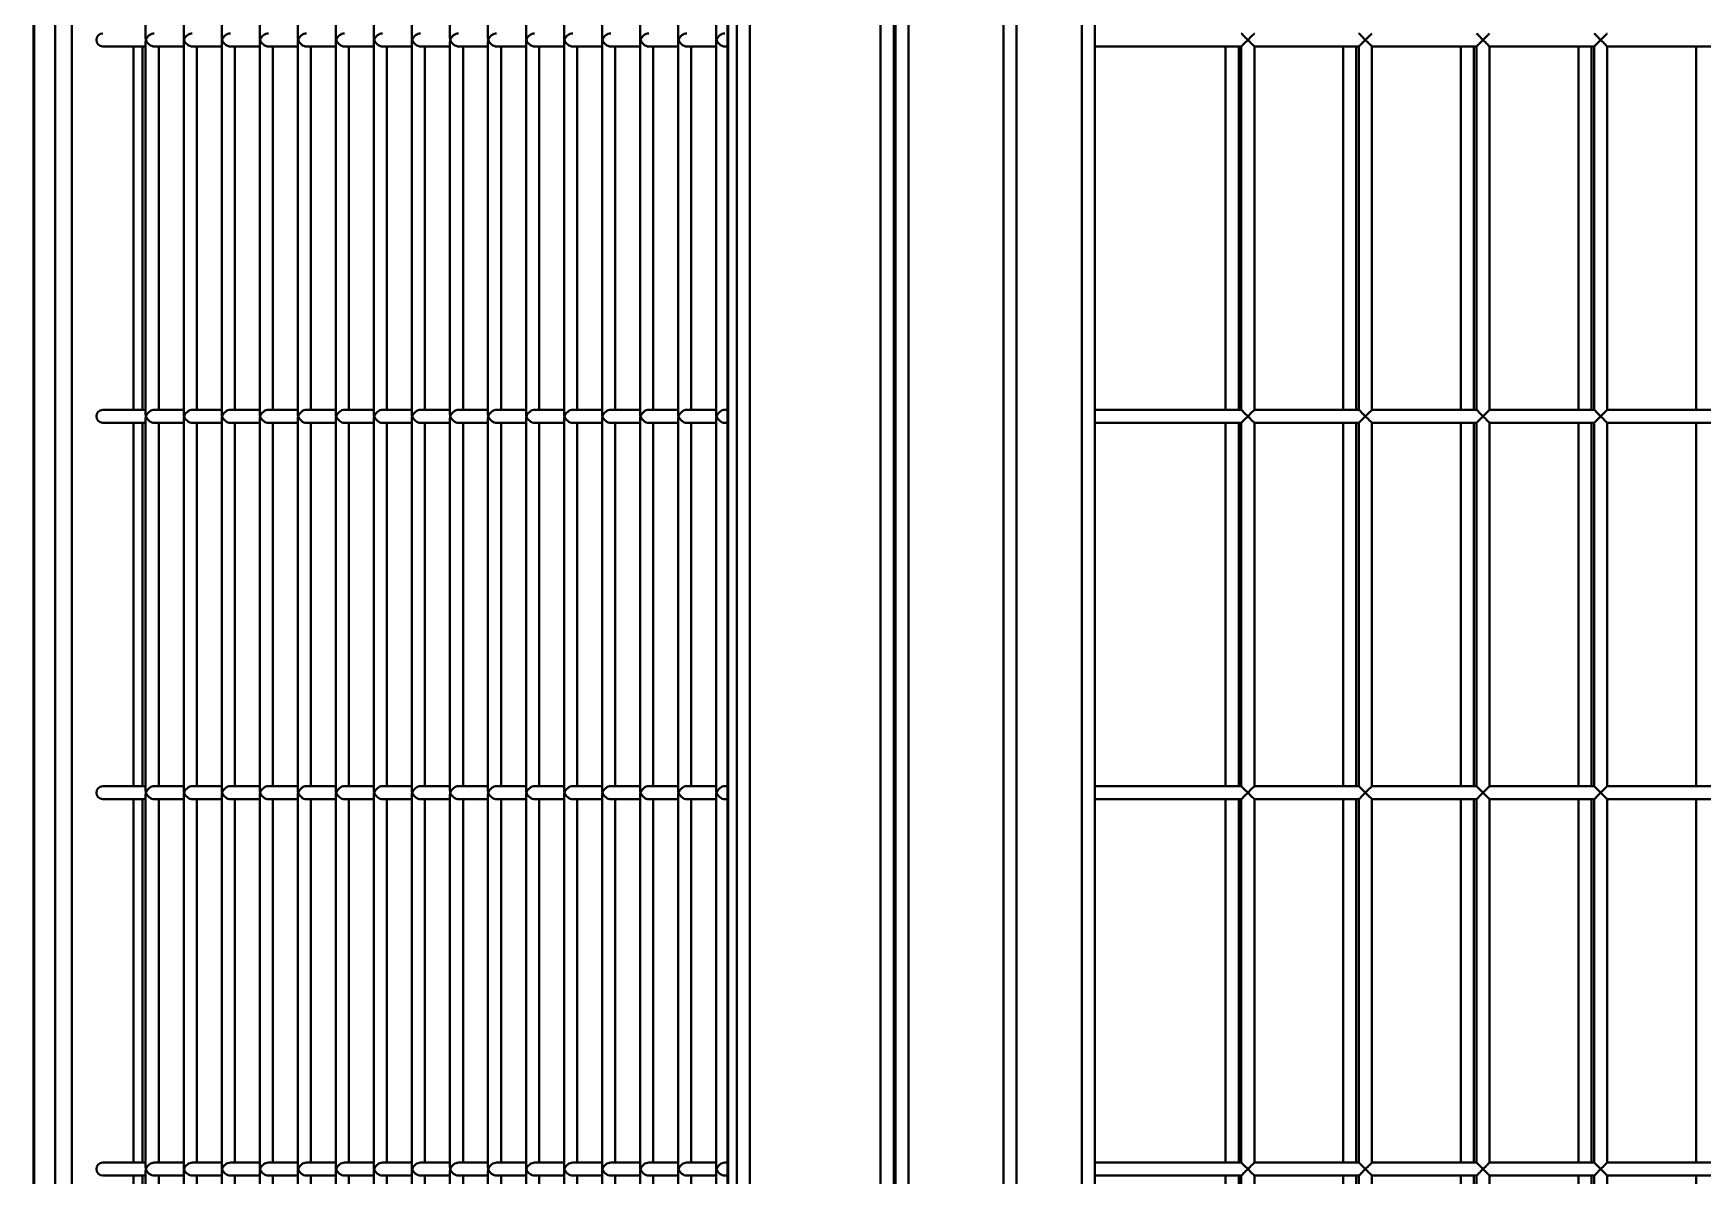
# Model space of a CAD drawing. Header units: millimetres. Extents: x 0 to 420, y 0 to 297.
# Drawn here: x 210.84 to 223.61, y 238.78 to 247.52 of the extents above; entities that cross this region are included whole.
import ezdxf

# ---------------------------------------------------------------- set-up
doc = ezdxf.new("R2010")
doc.units = ezdxf.units.MM

msp = doc.modelspace()

# ---------------------------------------------------------------- linework, layer by layer
at = {"color": 7, "linetype": 'Continuous', "lineweight": 40}
for p, q in [((216.2225, 215.8453), (216.2225, 255.8453)), ((216.3225, 255.8453), (216.3225, 215.8453)), ((217.3225, 215.8453), (217.3225, 255.8453)), ((217.4225, 255.8453), (217.4225, 215.8453)), ((218.2625, 217.8453), (218.2625, 253.8453)), ((210.8392, 253.7777), (210.8392, 217.913)), ((210.8446, 253.7453), (210.8446, 217.9453)), ((218.3625, 253.7453), (218.3625, 217.9453)), ((211.0063, 218.4453), (211.0063, 253.2453)), ((216.1496, 253.213), (216.1496, 218.4777)), ((216.1549, 253.2453), (216.1549, 218.4453)), ((218.8625, 218.4453), (218.8625, 253.2453)), ((211.1332, 253.1453), (211.1332, 218.5453)), ((218.9625, 253.1453), (218.9625, 218.5453)), ((211.6982, 250.3292), (211.6982, 247.4815)), ((211.9893, 250.3292), (211.9893, 247.4815)), ((212.2803, 250.3292), (212.2803, 247.4815)), ((212.5714, 250.3292), (212.5714, 247.4815)), ((212.8625, 250.3292), (212.8625, 247.4815)), ((213.1535, 250.3292), (213.1535, 247.4815)), ((213.4446, 250.3292), (213.4446, 247.4815)), ((213.7357, 250.3292), (213.7357, 247.4815)), ((214.0267, 250.3292), (214.0267, 247.4815)), ((214.3178, 250.3292), (214.3178, 247.4815)), ((214.6089, 250.3292), (214.6089, 247.4815)), ((214.8999, 250.3292), (214.8999, 247.4815)), ((215.191, 250.3292), (215.191, 247.4815)), ((215.4821, 250.3292), (215.4821, 247.4815)), ((215.7731, 250.3292), (215.7731, 247.4815)), ((216.0642, 250.3292), (216.0642, 247.4815)), ((217.5354, 250.2453), (217.5354, 220.8453)), ((211.6982, 247.4492), (211.6982, 244.6015)), ((211.9893, 247.4492), (211.9893, 244.6015)), ((212.2803, 247.4492), (212.2803, 244.6015)), ((212.5714, 247.4492), (212.5714, 244.6015)), ((212.8625, 247.4492), (212.8625, 244.6015)), ((213.1535, 247.4492), (213.1535, 244.6015)), ((213.4446, 247.4492), (213.4446, 244.6015)), ((213.7357, 247.4492), (213.7357, 244.6015)), ((214.0267, 247.4492), (214.0267, 244.6015)), ((214.3178, 247.4492), (214.3178, 244.6015)), ((214.6089, 247.4492), (214.6089, 244.6015)), ((214.8999, 247.4492), (214.8999, 244.6015)), ((215.191, 247.4492), (215.191, 244.6015)), ((215.4821, 247.4492), (215.4821, 244.6015)), ((215.7731, 247.4492), (215.7731, 244.6015)), ((216.0642, 247.4492), (216.0642, 244.6015)), ((211.3698, 247.4153), (211.6982, 247.4153)), ((211.674, 244.6353), (211.674, 247.4153)), ((211.7644, 247.4153), (211.9893, 247.4153)), ((211.7982, 244.6353), (211.7982, 247.4153)), ((212.0554, 247.4153), (212.2803, 247.4153)), ((212.0893, 244.6353), (212.0893, 247.4153)), ((212.3465, 247.4153), (212.5714, 247.4153)), ((212.3803, 244.6353), (212.3803, 247.4153)), ((212.6376, 247.4153), (212.8625, 247.4153)), ((212.6714, 244.6353), (212.6714, 247.4153)), ((212.9286, 247.4153), (213.1535, 247.4153)), ((212.9625, 244.6353), (212.9625, 247.4153)), ((213.2197, 247.4153), (213.4446, 247.4153)), ((213.2535, 244.6353), (213.2535, 247.4153)), ((213.5108, 247.4153), (213.7357, 247.4153)), ((213.5446, 244.6353), (213.5446, 247.4153)), ((213.8018, 247.4153), (214.0267, 247.4153)), ((213.8357, 244.6353), (213.8357, 247.4153)), ((214.0929, 247.4153), (214.3178, 247.4153)), ((214.1267, 244.6353), (214.1267, 247.4153)), ((214.384, 247.4153), (214.6089, 247.4153)), ((214.4178, 244.6353), (214.4178, 247.4153)), ((214.675, 247.4153), (214.8999, 247.4153)), ((214.7089, 244.6353), (214.7089, 247.4153)), ((214.9661, 247.4153), (215.191, 247.4153)), ((214.9999, 244.6353), (214.9999, 247.4153)), ((215.2572, 247.4153), (215.4821, 247.4153)), ((215.291, 244.6353), (215.291, 247.4153)), ((215.5482, 247.4153), (215.7731, 247.4153)), ((215.5821, 244.6353), (215.5821, 247.4153)), ((215.8393, 247.4153), (216.0642, 247.4153)), ((215.8731, 244.6353), (215.8731, 247.4153)), ((216.1304, 247.4153), (216.1496, 247.4153)), ((218.9625, 247.4153), (220.0825, 247.4153)), ((219.9625, 247.4153), (219.9625, 244.6353)), ((220.0625, 244.6353), (220.0625, 247.4153)), ((220.0825, 247.4153), (220.0825, 244.6353)), ((220.1825, 244.6353), (220.1825, 247.4153)), ((220.1825, 247.4153), (220.9825, 247.4153)), ((220.8625, 247.4153), (220.8625, 244.6353)), ((220.9625, 244.6353), (220.9625, 247.4153)), ((220.9825, 247.4153), (220.9825, 244.6353)), ((221.0825, 244.6353), (221.0825, 247.4153)), ((221.0825, 247.4153), (221.8825, 247.4153)), ((221.7625, 247.4153), (221.7625, 244.6353)), ((221.8625, 244.6353), (221.8625, 247.4153)), ((221.8825, 247.4153), (221.8825, 244.6353)), ((221.9825, 244.6353), (221.9825, 247.4153)), ((221.9825, 247.4153), (222.7825, 247.4153)), ((222.6625, 247.4153), (222.6625, 244.6353)), ((222.7625, 244.6353), (222.7625, 247.4153)), ((222.7825, 247.4153), (222.7825, 244.6353)), ((222.8825, 244.6353), (222.8825, 247.4153)), ((222.8825, 247.4153), (223.6825, 247.4153)), ((223.5625, 247.4153), (223.5625, 244.6353)), ((211.6982, 244.6353), (211.3698, 244.6353)), ((211.9893, 244.6353), (211.7644, 244.6353)), ((212.2803, 244.6353), (212.0554, 244.6353)), ((212.5714, 244.6353), (212.3465, 244.6353)), ((212.8625, 244.6353), (212.6376, 244.6353)), ((213.1535, 244.6353), (212.9286, 244.6353)), ((213.4446, 244.6353), (213.2197, 244.6353)), ((213.7357, 244.6353), (213.5108, 244.6353)), ((214.0267, 244.6353), (213.8018, 244.6353)), ((214.3178, 244.6353), (214.0929, 244.6353)), ((214.6089, 244.6353), (214.384, 244.6353)), ((214.8999, 244.6353), (214.675, 244.6353)), ((215.191, 244.6353), (214.9661, 244.6353)), ((215.4821, 244.6353), (215.2572, 244.6353)), ((215.7731, 244.6353), (215.5482, 244.6353)), ((216.0642, 244.6353), (215.8393, 244.6353)), ((216.1496, 244.6353), (216.1304, 244.6353)), ((220.0825, 244.6353), (218.9625, 244.6353)), ((220.9825, 244.6353), (220.1825, 244.6353)), ((221.8825, 244.6353), (221.0825, 244.6353)), ((222.7825, 244.6353), (221.9825, 244.6353)), ((223.6825, 244.6353), (222.8825, 244.6353)), ((211.3698, 244.5353), (211.6982, 244.5353)), ((211.674, 241.7553), (211.674, 244.5353)), ((211.6982, 244.5692), (211.6982, 241.7215)), ((211.7644, 244.5353), (211.9893, 244.5353)), ((211.7982, 241.7553), (211.7982, 244.5353)), ((211.9893, 244.5692), (211.9893, 241.7215)), ((212.0554, 244.5353), (212.2803, 244.5353)), ((212.0893, 241.7553), (212.0893, 244.5353)), ((212.2803, 244.5692), (212.2803, 241.7215)), ((212.3465, 244.5353), (212.5714, 244.5353)), ((212.3803, 241.7553), (212.3803, 244.5353)), ((212.5714, 244.5692), (212.5714, 241.7215)), ((212.6376, 244.5353), (212.8625, 244.5353)), ((212.6714, 241.7553), (212.6714, 244.5353)), ((212.8625, 244.5692), (212.8625, 241.7215)), ((212.9286, 244.5353), (213.1535, 244.5353)), ((212.9625, 241.7553), (212.9625, 244.5353)), ((213.1535, 244.5692), (213.1535, 241.7215)), ((213.2197, 244.5353), (213.4446, 244.5353)), ((213.2535, 241.7553), (213.2535, 244.5353)), ((213.4446, 244.5692), (213.4446, 241.7215)), ((213.5108, 244.5353), (213.7357, 244.5353)), ((213.5446, 241.7553), (213.5446, 244.5353)), ((213.7357, 244.5692), (213.7357, 241.7215)), ((213.8018, 244.5353), (214.0267, 244.5353)), ((213.8357, 241.7553), (213.8357, 244.5353)), ((214.0267, 244.5692), (214.0267, 241.7215)), ((214.0929, 244.5353), (214.3178, 244.5353)), ((214.1267, 241.7553), (214.1267, 244.5353)), ((214.3178, 244.5692), (214.3178, 241.7215)), ((214.384, 244.5353), (214.6089, 244.5353)), ((214.4178, 241.7553), (214.4178, 244.5353)), ((214.6089, 244.5692), (214.6089, 241.7215)), ((214.675, 244.5353), (214.8999, 244.5353)), ((214.7089, 241.7553), (214.7089, 244.5353)), ((214.8999, 244.5692), (214.8999, 241.7215)), ((214.9661, 244.5353), (215.191, 244.5353)), ((214.9999, 241.7553), (214.9999, 244.5353)), ((215.191, 244.5692), (215.191, 241.7215)), ((215.2572, 244.5353), (215.4821, 244.5353)), ((215.291, 241.7553), (215.291, 244.5353)), ((215.4821, 244.5692), (215.4821, 241.7215)), ((215.5482, 244.5353), (215.7731, 244.5353)), ((215.5821, 241.7553), (215.5821, 244.5353)), ((215.7731, 244.5692), (215.7731, 241.7215)), ((215.8393, 244.5353), (216.0642, 244.5353)), ((215.8731, 241.7553), (215.8731, 244.5353)), ((216.0642, 244.5692), (216.0642, 241.7215)), ((216.1304, 244.5353), (216.1496, 244.5353)), ((218.9625, 244.5353), (220.0825, 244.5353)), ((219.9625, 244.5353), (219.9625, 241.7553)), ((220.0625, 241.7553), (220.0625, 244.5353)), ((220.0825, 244.5353), (220.0825, 241.7553)), ((220.1825, 241.7553), (220.1825, 244.5353)), ((220.1825, 244.5353), (220.9825, 244.5353)), ((220.8625, 244.5353), (220.8625, 241.7553)), ((220.9625, 241.7553), (220.9625, 244.5353)), ((220.9825, 244.5353), (220.9825, 241.7553)), ((221.0825, 241.7553), (221.0825, 244.5353)), ((221.0825, 244.5353), (221.8825, 244.5353)), ((221.7625, 244.5353), (221.7625, 241.7553)), ((221.8625, 241.7553), (221.8625, 244.5353)), ((221.8825, 244.5353), (221.8825, 241.7553)), ((221.9825, 241.7553), (221.9825, 244.5353)), ((221.9825, 244.5353), (222.7825, 244.5353)), ((222.6625, 244.5353), (222.6625, 241.7553)), ((222.7625, 241.7553), (222.7625, 244.5353)), ((222.7825, 244.5353), (222.7825, 241.7553)), ((222.8825, 241.7553), (222.8825, 244.5353)), ((222.8825, 244.5353), (223.6825, 244.5353)), ((223.5625, 244.5353), (223.5625, 241.7553)), ((211.6982, 241.7553), (211.3698, 241.7553)), ((211.6982, 241.6892), (211.6982, 238.8415)), ((211.9893, 241.7553), (211.7644, 241.7553)), ((211.9893, 241.6892), (211.9893, 238.8415)), ((212.2803, 241.7553), (212.0554, 241.7553)), ((212.2803, 241.6892), (212.2803, 238.8415)), ((212.5714, 241.7553), (212.3465, 241.7553)), ((212.5714, 241.6892), (212.5714, 238.8415)), ((212.8625, 241.7553), (212.6376, 241.7553)), ((212.8625, 241.6892), (212.8625, 238.8415)), ((213.1535, 241.7553), (212.9286, 241.7553)), ((213.1535, 241.6892), (213.1535, 238.8415)), ((213.4446, 241.7553), (213.2197, 241.7553)), ((213.4446, 241.6892), (213.4446, 238.8415)), ((213.7357, 241.7553), (213.5108, 241.7553)), ((213.7357, 241.6892), (213.7357, 238.8415)), ((214.0267, 241.7553), (213.8018, 241.7553)), ((214.0267, 241.6892), (214.0267, 238.8415)), ((214.3178, 241.7553), (214.0929, 241.7553)), ((214.3178, 241.6892), (214.3178, 238.8415)), ((214.6089, 241.7553), (214.384, 241.7553)), ((214.6089, 241.6892), (214.6089, 238.8415)), ((214.8999, 241.7553), (214.675, 241.7553)), ((214.8999, 241.6892), (214.8999, 238.8415)), ((215.191, 241.7553), (214.9661, 241.7553)), ((215.191, 241.6892), (215.191, 238.8415)), ((215.4821, 241.7553), (215.2572, 241.7553)), ((215.4821, 241.6892), (215.4821, 238.8415)), ((215.7731, 241.7553), (215.5482, 241.7553)), ((215.7731, 241.6892), (215.7731, 238.8415)), ((216.0642, 241.7553), (215.8393, 241.7553)), ((216.0642, 241.6892), (216.0642, 238.8415)), ((216.1496, 241.7553), (216.1304, 241.7553)), ((220.0825, 241.7553), (218.9625, 241.7553)), ((220.9825, 241.7553), (220.1825, 241.7553)), ((221.8825, 241.7553), (221.0825, 241.7553)), ((222.7825, 241.7553), (221.9825, 241.7553)), ((223.6825, 241.7553), (222.8825, 241.7553)), ((211.3698, 241.6553), (211.6982, 241.6553)), ((211.674, 238.8753), (211.674, 241.6553)), ((211.7644, 241.6553), (211.9893, 241.6553)), ((211.7982, 238.8753), (211.7982, 241.6553)), ((212.0554, 241.6553), (212.2803, 241.6553)), ((212.0893, 238.8753), (212.0893, 241.6553)), ((212.3465, 241.6553), (212.5714, 241.6553)), ((212.3803, 238.8753), (212.3803, 241.6553)), ((212.6376, 241.6553), (212.8625, 241.6553)), ((212.6714, 238.8753), (212.6714, 241.6553)), ((212.9286, 241.6553), (213.1535, 241.6553)), ((212.9625, 238.8753), (212.9625, 241.6553)), ((213.2197, 241.6553), (213.4446, 241.6553)), ((213.2535, 238.8753), (213.2535, 241.6553)), ((213.5108, 241.6553), (213.7357, 241.6553)), ((213.5446, 238.8753), (213.5446, 241.6553)), ((213.8018, 241.6553), (214.0267, 241.6553)), ((213.8357, 238.8753), (213.8357, 241.6553)), ((214.0929, 241.6553), (214.3178, 241.6553)), ((214.1267, 238.8753), (214.1267, 241.6553)), ((214.384, 241.6553), (214.6089, 241.6553)), ((214.4178, 238.8753), (214.4178, 241.6553)), ((214.675, 241.6553), (214.8999, 241.6553)), ((214.7089, 238.8753), (214.7089, 241.6553)), ((214.9661, 241.6553), (215.191, 241.6553)), ((214.9999, 238.8753), (214.9999, 241.6553)), ((215.2572, 241.6553), (215.4821, 241.6553)), ((215.291, 238.8753), (215.291, 241.6553)), ((215.5482, 241.6553), (215.7731, 241.6553)), ((215.5821, 238.8753), (215.5821, 241.6553)), ((215.8393, 241.6553), (216.0642, 241.6553)), ((215.8731, 238.8753), (215.8731, 241.6553)), ((216.1304, 241.6553), (216.1496, 241.6553)), ((218.9625, 241.6553), (220.0825, 241.6553)), ((219.9625, 241.6553), (219.9625, 238.8753)), ((220.0625, 238.8753), (220.0625, 241.6553)), ((220.0825, 241.6553), (220.0825, 238.8753)), ((220.1825, 238.8753), (220.1825, 241.6553)), ((220.1825, 241.6553), (220.9825, 241.6553)), ((220.8625, 241.6553), (220.8625, 238.8753)), ((220.9625, 238.8753), (220.9625, 241.6553)), ((220.9825, 241.6553), (220.9825, 238.8753)), ((221.0825, 238.8753), (221.0825, 241.6553)), ((221.0825, 241.6553), (221.8825, 241.6553)), ((221.7625, 241.6553), (221.7625, 238.8753)), ((221.8625, 238.8753), (221.8625, 241.6553)), ((221.8825, 241.6553), (221.8825, 238.8753)), ((221.9825, 238.8753), (221.9825, 241.6553)), ((221.9825, 241.6553), (222.7825, 241.6553)), ((222.6625, 241.6553), (222.6625, 238.8753)), ((222.7625, 238.8753), (222.7625, 241.6553)), ((222.7825, 241.6553), (222.7825, 238.8753)), ((222.8825, 238.8753), (222.8825, 241.6553)), ((222.8825, 241.6553), (223.6825, 241.6553)), ((223.5625, 241.6553), (223.5625, 238.8753)), ((211.6982, 238.8753), (211.3698, 238.8753)), ((211.9893, 238.8753), (211.7644, 238.8753)), ((212.2803, 238.8753), (212.0554, 238.8753)), ((212.5714, 238.8753), (212.3465, 238.8753)), ((212.8625, 238.8753), (212.6376, 238.8753)), ((213.1535, 238.8753), (212.9286, 238.8753)), ((213.4446, 238.8753), (213.2197, 238.8753)), ((213.7357, 238.8753), (213.5108, 238.8753)), ((214.0267, 238.8753), (213.8018, 238.8753)), ((214.3178, 238.8753), (214.0929, 238.8753)), ((214.6089, 238.8753), (214.384, 238.8753)), ((214.8999, 238.8753), (214.675, 238.8753)), ((215.191, 238.8753), (214.9661, 238.8753)), ((215.4821, 238.8753), (215.2572, 238.8753)), ((215.7731, 238.8753), (215.5482, 238.8753)), ((216.0642, 238.8753), (215.8393, 238.8753)), ((216.1496, 238.8753), (216.1304, 238.8753)), ((220.0825, 238.8753), (218.9625, 238.8753)), ((220.9825, 238.8753), (220.1825, 238.8753)), ((221.8825, 238.8753), (221.0825, 238.8753)), ((222.7825, 238.8753), (221.9825, 238.8753)), ((223.6825, 238.8753), (222.8825, 238.8753)), ((211.3698, 238.7753), (211.6982, 238.7753)), ((211.674, 235.9953), (211.674, 238.7753)), ((211.6982, 238.8092), (211.6982, 235.9615)), ((211.7644, 238.7753), (211.9893, 238.7753)), ((211.7982, 235.9953), (211.7982, 238.7753)), ((211.9893, 238.8092), (211.9893, 235.9615)), ((212.0554, 238.7753), (212.2803, 238.7753)), ((212.0893, 235.9953), (212.0893, 238.7753)), ((212.2803, 238.8092), (212.2803, 235.9615)), ((212.3465, 238.7753), (212.5714, 238.7753)), ((212.3803, 235.9953), (212.3803, 238.7753)), ((212.5714, 238.8092), (212.5714, 235.9615)), ((212.6376, 238.7753), (212.8625, 238.7753)), ((212.6714, 235.9953), (212.6714, 238.7753)), ((212.8625, 238.8092), (212.8625, 235.9615)), ((212.9286, 238.7753), (213.1535, 238.7753)), ((212.9625, 235.9953), (212.9625, 238.7753)), ((213.1535, 238.8092), (213.1535, 235.9615)), ((213.2197, 238.7753), (213.4446, 238.7753)), ((213.2535, 235.9953), (213.2535, 238.7753)), ((213.4446, 238.8092), (213.4446, 235.9615)), ((213.5108, 238.7753), (213.7357, 238.7753)), ((213.5446, 235.9953), (213.5446, 238.7753)), ((213.7357, 238.8092), (213.7357, 235.9615)), ((213.8018, 238.7753), (214.0267, 238.7753)), ((213.8357, 235.9953), (213.8357, 238.7753)), ((214.0267, 238.8092), (214.0267, 235.9615)), ((214.0929, 238.7753), (214.3178, 238.7753)), ((214.1267, 235.9953), (214.1267, 238.7753)), ((214.3178, 238.8092), (214.3178, 235.9615)), ((214.384, 238.7753), (214.6089, 238.7753)), ((214.4178, 235.9953), (214.4178, 238.7753)), ((214.6089, 238.8092), (214.6089, 235.9615)), ((214.675, 238.7753), (214.8999, 238.7753)), ((214.7089, 235.9953), (214.7089, 238.7753)), ((214.8999, 238.8092), (214.8999, 235.9615)), ((214.9661, 238.7753), (215.191, 238.7753)), ((214.9999, 235.9953), (214.9999, 238.7753)), ((215.191, 238.8092), (215.191, 235.9615)), ((215.2572, 238.7753), (215.4821, 238.7753)), ((215.291, 235.9953), (215.291, 238.7753)), ((215.4821, 238.8092), (215.4821, 235.9615)), ((215.5482, 238.7753), (215.7731, 238.7753)), ((215.5821, 235.9953), (215.5821, 238.7753)), ((215.7731, 238.8092), (215.7731, 235.9615)), ((215.8393, 238.7753), (216.0642, 238.7753)), ((215.8731, 235.9953), (215.8731, 238.7753)), ((216.0642, 238.8092), (216.0642, 235.9615)), ((216.1304, 238.7753), (216.1496, 238.7753)), ((218.9625, 238.7753), (220.0825, 238.7753)), ((219.9625, 238.7753), (219.9625, 235.9953)), ((220.0625, 235.9953), (220.0625, 238.7753)), ((220.0825, 238.7753), (220.0825, 235.9953)), ((220.1825, 235.9953), (220.1825, 238.7753)), ((220.1825, 238.7753), (220.9825, 238.7753)), ((220.8625, 238.7753), (220.8625, 235.9953)), ((220.9625, 235.9953), (220.9625, 238.7753)), ((220.9825, 238.7753), (220.9825, 235.9953)), ((221.0825, 235.9953), (221.0825, 238.7753)), ((221.0825, 238.7753), (221.8825, 238.7753)), ((221.7625, 238.7753), (221.7625, 235.9953)), ((221.8625, 235.9953), (221.8625, 238.7753)), ((221.8825, 238.7753), (221.8825, 235.9953)), ((221.9825, 235.9953), (221.9825, 238.7753)), ((221.9825, 238.7753), (222.7825, 238.7753)), ((222.6625, 238.7753), (222.6625, 235.9953)), ((222.7625, 235.9953), (222.7625, 238.7753)), ((222.7825, 238.7753), (222.7825, 235.9953)), ((222.8825, 235.9953), (222.8825, 238.7753)), ((222.8825, 238.7753), (223.6825, 238.7753)), ((223.5625, 238.7753), (223.5625, 235.9953))]:
    msp.add_line(p, q, dxfattribs=at)
at = {"color": 8, "linetype": 'Continuous', "lineweight": 40}
for p, q in [((217.436, 221.4453), (217.436, 250.2453)), ((211.6064, 244.6353), (211.6064, 247.4153)), ((211.6064, 241.7553), (211.6064, 244.5353)), ((211.6064, 238.8753), (211.6064, 241.6553)), ((211.6064, 235.9953), (211.6064, 238.7753))]:
    msp.add_line(p, q, dxfattribs=at)
at = {"color": 7, "linetype": 'Continuous', "lineweight": 40, "flags": 128}
for points in [[(220.0825, 247.5153), (220.0832, 247.5146), (220.0855, 247.5123), (220.0892, 247.5086), (220.0942, 247.5036), (220.1003, 247.4975), (220.1075, 247.4903), (220.1154, 247.4824), (220.1238, 247.474), (220.1325, 247.4653)], [(220.1325, 247.4653), (220.1238, 247.4567), (220.1154, 247.4482), (220.1075, 247.4403), (220.1003, 247.4332), (220.0942, 247.427), (220.0892, 247.422), (220.0855, 247.4184), (220.0832, 247.4161), (220.0825, 247.4153)], [(220.1325, 247.4653), (220.1417, 247.4745), (220.1505, 247.4834), (220.1588, 247.4917), (220.1662, 247.499), (220.1724, 247.5052), (220.1772, 247.5101), (220.1806, 247.5134), (220.1823, 247.5151), (220.1825, 247.5153)], [(220.1825, 247.4153), (220.1823, 247.4155), (220.1806, 247.4172), (220.1772, 247.4206), (220.1724, 247.4254), (220.1662, 247.4317), (220.1588, 247.439), (220.1505, 247.4473), (220.1417, 247.4561), (220.1325, 247.4653)], [(220.9825, 247.5153), (220.9832, 247.5146), (220.9855, 247.5123), (220.9892, 247.5086), (220.9942, 247.5036), (221.0003, 247.4975), (221.0075, 247.4903), (221.0154, 247.4824), (221.0238, 247.474), (221.0325, 247.4653)], [(221.0325, 247.4653), (221.0238, 247.4567), (221.0154, 247.4482), (221.0075, 247.4403), (221.0003, 247.4332), (220.9942, 247.427), (220.9892, 247.422), (220.9855, 247.4184), (220.9832, 247.4161), (220.9825, 247.4153)], [(221.0325, 247.4653), (221.0417, 247.4745), (221.0505, 247.4834), (221.0588, 247.4917), (221.0662, 247.499), (221.0724, 247.5052), (221.0772, 247.5101), (221.0806, 247.5134), (221.0823, 247.5151), (221.0825, 247.5153)], [(221.0825, 247.4153), (221.0823, 247.4155), (221.0806, 247.4172), (221.0772, 247.4206), (221.0724, 247.4254), (221.0662, 247.4317), (221.0588, 247.439), (221.0505, 247.4473), (221.0417, 247.4561), (221.0325, 247.4653)], [(221.8825, 247.5153), (221.8832, 247.5146), (221.8855, 247.5123), (221.8892, 247.5086), (221.8942, 247.5036), (221.9003, 247.4975), (221.9075, 247.4903), (221.9154, 247.4824), (221.9238, 247.474), (221.9325, 247.4653)], [(221.9325, 247.4653), (221.9238, 247.4567), (221.9154, 247.4482), (221.9075, 247.4403), (221.9003, 247.4332), (221.8942, 247.427), (221.8892, 247.422), (221.8855, 247.4184), (221.8832, 247.4161), (221.8825, 247.4153)], [(221.9325, 247.4653), (221.9417, 247.4745), (221.9505, 247.4834), (221.9588, 247.4917), (221.9662, 247.499), (221.9724, 247.5052), (221.9772, 247.5101), (221.9806, 247.5134), (221.9823, 247.5151), (221.9825, 247.5153)], [(221.9825, 247.4153), (221.9823, 247.4155), (221.9806, 247.4172), (221.9772, 247.4206), (221.9724, 247.4254), (221.9662, 247.4317), (221.9588, 247.439), (221.9505, 247.4473), (221.9417, 247.4561), (221.9325, 247.4653)], [(222.7825, 247.5153), (222.7832, 247.5146), (222.7855, 247.5123), (222.7892, 247.5086), (222.7942, 247.5036), (222.8003, 247.4975), (222.8075, 247.4903), (222.8154, 247.4824), (222.8238, 247.474), (222.8325, 247.4653)], [(222.8325, 247.4653), (222.8238, 247.4567), (222.8154, 247.4482), (222.8075, 247.4403), (222.8003, 247.4332), (222.7942, 247.427), (222.7892, 247.422), (222.7855, 247.4184), (222.7832, 247.4161), (222.7825, 247.4153)], [(222.8325, 247.4653), (222.8417, 247.4745), (222.8505, 247.4834), (222.8588, 247.4917), (222.8662, 247.499), (222.8724, 247.5052), (222.8772, 247.5101), (222.8806, 247.5134), (222.8823, 247.5151), (222.8825, 247.5153)], [(222.8825, 247.4153), (222.8823, 247.4155), (222.8806, 247.4172), (222.8772, 247.4206), (222.8724, 247.4254), (222.8662, 247.4317), (222.8588, 247.439), (222.8505, 247.4473), (222.8417, 247.4561), (222.8325, 247.4653)], [(220.0825, 244.6353), (220.0832, 244.6346), (220.0855, 244.6323), (220.0892, 244.6286), (220.0942, 244.6236), (220.1003, 244.6175), (220.1075, 244.6103), (220.1154, 244.6024), (220.1238, 244.594), (220.1325, 244.5853)], [(220.1325, 244.5853), (220.1417, 244.5945), (220.1505, 244.6034), (220.1588, 244.6117), (220.1662, 244.619), (220.1724, 244.6252), (220.1772, 244.6301), (220.1806, 244.6334), (220.1823, 244.6351), (220.1825, 244.6353)], [(220.9825, 244.6353), (220.9832, 244.6346), (220.9855, 244.6323), (220.9892, 244.6286), (220.9942, 244.6236), (221.0003, 244.6175), (221.0075, 244.6103), (221.0154, 244.6024), (221.0238, 244.594), (221.0325, 244.5853)], [(221.0325, 244.5853), (221.0417, 244.5945), (221.0505, 244.6034), (221.0588, 244.6117), (221.0662, 244.619), (221.0724, 244.6252), (221.0772, 244.6301), (221.0806, 244.6334), (221.0823, 244.6351), (221.0825, 244.6353)], [(221.8825, 244.6353), (221.8832, 244.6346), (221.8855, 244.6323), (221.8892, 244.6286), (221.8942, 244.6236), (221.9003, 244.6175), (221.9075, 244.6103), (221.9154, 244.6024), (221.9238, 244.594), (221.9325, 244.5853)], [(221.9325, 244.5853), (221.9417, 244.5945), (221.9505, 244.6034), (221.9588, 244.6117), (221.9662, 244.619), (221.9724, 244.6252), (221.9772, 244.6301), (221.9806, 244.6334), (221.9823, 244.6351), (221.9825, 244.6353)], [(222.7825, 244.6353), (222.7832, 244.6346), (222.7855, 244.6323), (222.7892, 244.6286), (222.7942, 244.6236), (222.8003, 244.6175), (222.8075, 244.6103), (222.8154, 244.6024), (222.8238, 244.594), (222.8325, 244.5853)], [(222.8325, 244.5853), (222.8417, 244.5945), (222.8505, 244.6034), (222.8588, 244.6117), (222.8662, 244.619), (222.8724, 244.6252), (222.8772, 244.6301), (222.8806, 244.6334), (222.8823, 244.6351), (222.8825, 244.6353)], [(220.1325, 244.5853), (220.1238, 244.5767), (220.1154, 244.5682), (220.1075, 244.5603), (220.1003, 244.5532), (220.0942, 244.547), (220.0892, 244.542), (220.0855, 244.5384), (220.0832, 244.5361), (220.0825, 244.5353)], [(220.1825, 244.5353), (220.1823, 244.5356), (220.1806, 244.5372), (220.1772, 244.5406), (220.1724, 244.5454), (220.1662, 244.5517), (220.1588, 244.559), (220.1505, 244.5673), (220.1417, 244.5761), (220.1325, 244.5853)], [(221.0325, 244.5853), (221.0238, 244.5767), (221.0154, 244.5682), (221.0075, 244.5603), (221.0003, 244.5532), (220.9942, 244.547), (220.9892, 244.542), (220.9855, 244.5384), (220.9832, 244.5361), (220.9825, 244.5353)], [(221.0825, 244.5353), (221.0823, 244.5356), (221.0806, 244.5372), (221.0772, 244.5406), (221.0724, 244.5454), (221.0662, 244.5517), (221.0588, 244.559), (221.0505, 244.5673), (221.0417, 244.5761), (221.0325, 244.5853)], [(221.9325, 244.5853), (221.9238, 244.5767), (221.9154, 244.5682), (221.9075, 244.5603), (221.9003, 244.5532), (221.8942, 244.547), (221.8892, 244.542), (221.8855, 244.5384), (221.8832, 244.5361), (221.8825, 244.5353)], [(221.9825, 244.5353), (221.9823, 244.5356), (221.9806, 244.5372), (221.9772, 244.5406), (221.9724, 244.5454), (221.9662, 244.5517), (221.9588, 244.559), (221.9505, 244.5673), (221.9417, 244.5761), (221.9325, 244.5853)], [(222.8325, 244.5853), (222.8238, 244.5767), (222.8154, 244.5682), (222.8075, 244.5603), (222.8003, 244.5532), (222.7942, 244.547), (222.7892, 244.542), (222.7855, 244.5384), (222.7832, 244.5361), (222.7825, 244.5353)], [(222.8825, 244.5353), (222.8823, 244.5356), (222.8806, 244.5372), (222.8772, 244.5406), (222.8724, 244.5454), (222.8662, 244.5517), (222.8588, 244.559), (222.8505, 244.5673), (222.8417, 244.5761), (222.8325, 244.5853)], [(220.0825, 241.7553), (220.0832, 241.7546), (220.0855, 241.7523), (220.0892, 241.7486), (220.0942, 241.7436), (220.1003, 241.7375), (220.1075, 241.7303), (220.1154, 241.7224), (220.1238, 241.714), (220.1325, 241.7053)], [(220.1325, 241.7053), (220.1238, 241.6967), (220.1154, 241.6882), (220.1075, 241.6803), (220.1003, 241.6732), (220.0942, 241.667), (220.0892, 241.662), (220.0855, 241.6584), (220.0832, 241.6561), (220.0825, 241.6553)], [(220.1325, 241.7053), (220.1417, 241.7145), (220.1505, 241.7234), (220.1588, 241.7317), (220.1662, 241.739), (220.1724, 241.7452), (220.1772, 241.7501), (220.1806, 241.7534), (220.1823, 241.7551), (220.1825, 241.7553)], [(220.1825, 241.6553), (220.1823, 241.6555), (220.1806, 241.6572), (220.1772, 241.6606), (220.1724, 241.6654), (220.1662, 241.6717), (220.1588, 241.679), (220.1505, 241.6873), (220.1417, 241.6961), (220.1325, 241.7053)], [(220.9825, 241.7553), (220.9832, 241.7546), (220.9855, 241.7523), (220.9892, 241.7486), (220.9942, 241.7436), (221.0003, 241.7375), (221.0075, 241.7303), (221.0154, 241.7224), (221.0238, 241.714), (221.0325, 241.7053)], [(221.0325, 241.7053), (221.0238, 241.6967), (221.0154, 241.6882), (221.0075, 241.6803), (221.0003, 241.6732), (220.9942, 241.667), (220.9892, 241.662), (220.9855, 241.6584), (220.9832, 241.6561), (220.9825, 241.6553)], [(221.0325, 241.7053), (221.0417, 241.7145), (221.0505, 241.7234), (221.0588, 241.7317), (221.0662, 241.739), (221.0724, 241.7452), (221.0772, 241.7501), (221.0806, 241.7534), (221.0823, 241.7551), (221.0825, 241.7553)], [(221.0825, 241.6553), (221.0823, 241.6555), (221.0806, 241.6572), (221.0772, 241.6606), (221.0724, 241.6654), (221.0662, 241.6717), (221.0588, 241.679), (221.0505, 241.6873), (221.0417, 241.6961), (221.0325, 241.7053)], [(221.8825, 241.7553), (221.8832, 241.7546), (221.8855, 241.7523), (221.8892, 241.7486), (221.8942, 241.7436), (221.9003, 241.7375), (221.9075, 241.7303), (221.9154, 241.7224), (221.9238, 241.714), (221.9325, 241.7053)], [(221.9325, 241.7053), (221.9238, 241.6967), (221.9154, 241.6882), (221.9075, 241.6803), (221.9003, 241.6732), (221.8942, 241.667), (221.8892, 241.662), (221.8855, 241.6584), (221.8832, 241.6561), (221.8825, 241.6553)], [(221.9325, 241.7053), (221.9417, 241.7145), (221.9505, 241.7234), (221.9588, 241.7317), (221.9662, 241.739), (221.9724, 241.7452), (221.9772, 241.7501), (221.9806, 241.7534), (221.9823, 241.7551), (221.9825, 241.7553)], [(221.9825, 241.6553), (221.9823, 241.6555), (221.9806, 241.6572), (221.9772, 241.6606), (221.9724, 241.6654), (221.9662, 241.6717), (221.9588, 241.679), (221.9505, 241.6873), (221.9417, 241.6961), (221.9325, 241.7053)], [(222.7825, 241.7553), (222.7832, 241.7546), (222.7855, 241.7523), (222.7892, 241.7486), (222.7942, 241.7436), (222.8003, 241.7375), (222.8075, 241.7303), (222.8154, 241.7224), (222.8238, 241.714), (222.8325, 241.7053)], [(222.8325, 241.7053), (222.8238, 241.6967), (222.8154, 241.6882), (222.8075, 241.6803), (222.8003, 241.6732), (222.7942, 241.667), (222.7892, 241.662), (222.7855, 241.6584), (222.7832, 241.6561), (222.7825, 241.6553)], [(222.8325, 241.7053), (222.8417, 241.7145), (222.8505, 241.7234), (222.8588, 241.7317), (222.8662, 241.739), (222.8724, 241.7452), (222.8772, 241.7501), (222.8806, 241.7534), (222.8823, 241.7551), (222.8825, 241.7553)], [(222.8825, 241.6553), (222.8823, 241.6555), (222.8806, 241.6572), (222.8772, 241.6606), (222.8724, 241.6654), (222.8662, 241.6717), (222.8588, 241.679), (222.8505, 241.6873), (222.8417, 241.6961), (222.8325, 241.7053)], [(220.0825, 238.8753), (220.0832, 238.8746), (220.0855, 238.8723), (220.0892, 238.8686), (220.0942, 238.8636), (220.1003, 238.8575), (220.1075, 238.8503), (220.1154, 238.8424), (220.1238, 238.834), (220.1325, 238.8253)], [(220.1325, 238.8253), (220.1417, 238.8345), (220.1505, 238.8434), (220.1588, 238.8517), (220.1662, 238.859), (220.1724, 238.8652), (220.1772, 238.8701), (220.1806, 238.8734), (220.1823, 238.8751), (220.1825, 238.8753)], [(220.9825, 238.8753), (220.9832, 238.8746), (220.9855, 238.8723), (220.9892, 238.8686), (220.9942, 238.8636), (221.0003, 238.8575), (221.0075, 238.8503), (221.0154, 238.8424), (221.0238, 238.834), (221.0325, 238.8253)], [(221.0325, 238.8253), (221.0417, 238.8345), (221.0505, 238.8434), (221.0588, 238.8517), (221.0662, 238.859), (221.0724, 238.8652), (221.0772, 238.8701), (221.0806, 238.8734), (221.0823, 238.8751), (221.0825, 238.8753)], [(221.8825, 238.8753), (221.8832, 238.8746), (221.8855, 238.8723), (221.8892, 238.8686), (221.8942, 238.8636), (221.9003, 238.8575), (221.9075, 238.8503), (221.9154, 238.8424), (221.9238, 238.834), (221.9325, 238.8253)], [(221.9325, 238.8253), (221.9417, 238.8345), (221.9505, 238.8434), (221.9588, 238.8517), (221.9662, 238.859), (221.9724, 238.8652), (221.9772, 238.8701), (221.9806, 238.8734), (221.9823, 238.8751), (221.9825, 238.8753)], [(222.7825, 238.8753), (222.7832, 238.8746), (222.7855, 238.8723), (222.7892, 238.8686), (222.7942, 238.8636), (222.8003, 238.8575), (222.8075, 238.8503), (222.8154, 238.8424), (222.8238, 238.834), (222.8325, 238.8253)], [(222.8325, 238.8253), (222.8417, 238.8345), (222.8505, 238.8434), (222.8588, 238.8517), (222.8662, 238.859), (222.8724, 238.8652), (222.8772, 238.8701), (222.8806, 238.8734), (222.8823, 238.8751), (222.8825, 238.8753)], [(220.1325, 238.8253), (220.1238, 238.8167), (220.1154, 238.8082), (220.1075, 238.8003), (220.1003, 238.7932), (220.0942, 238.787), (220.0892, 238.782), (220.0855, 238.7784), (220.0832, 238.7761), (220.0825, 238.7753)], [(220.1825, 238.7753), (220.1823, 238.7756), (220.1806, 238.7772), (220.1772, 238.7806), (220.1724, 238.7854), (220.1662, 238.7917), (220.1588, 238.799), (220.1505, 238.8073), (220.1417, 238.8161), (220.1325, 238.8253)], [(221.0325, 238.8253), (221.0238, 238.8167), (221.0154, 238.8082), (221.0075, 238.8003), (221.0003, 238.7932), (220.9942, 238.787), (220.9892, 238.782), (220.9855, 238.7784), (220.9832, 238.7761), (220.9825, 238.7753)], [(221.0825, 238.7753), (221.0823, 238.7756), (221.0806, 238.7772), (221.0772, 238.7806), (221.0724, 238.7854), (221.0662, 238.7917), (221.0588, 238.799), (221.0505, 238.8073), (221.0417, 238.8161), (221.0325, 238.8253)], [(221.9325, 238.8253), (221.9238, 238.8167), (221.9154, 238.8082), (221.9075, 238.8003), (221.9003, 238.7932), (221.8942, 238.787), (221.8892, 238.782), (221.8855, 238.7784), (221.8832, 238.7761), (221.8825, 238.7753)], [(221.9825, 238.7753), (221.9823, 238.7756), (221.9806, 238.7772), (221.9772, 238.7806), (221.9724, 238.7854), (221.9662, 238.7917), (221.9588, 238.799), (221.9505, 238.8073), (221.9417, 238.8161), (221.9325, 238.8253)], [(222.8325, 238.8253), (222.8238, 238.8167), (222.8154, 238.8082), (222.8075, 238.8003), (222.8003, 238.7932), (222.7942, 238.787), (222.7892, 238.782), (222.7855, 238.7784), (222.7832, 238.7761), (222.7825, 238.7753)], [(222.8825, 238.7753), (222.8823, 238.7756), (222.8806, 238.7772), (222.8772, 238.7806), (222.8724, 238.7854), (222.8662, 238.7917), (222.8588, 238.799), (222.8505, 238.8073), (222.8417, 238.8161), (222.8325, 238.8253)]]:
    msp.add_lwpolyline(points, dxfattribs=at)
at = {"color": 7, "linetype": 'Continuous', "lineweight": 40}
for centre in [(211.372, 247.4653), (211.372, 244.5853), (211.372, 241.7053), (211.372, 238.8253)]:
    msp.add_arc(centre, 0.05, 92.54655, 267.45345, dxfattribs=at)
for centre, major_axis, start_param, end_param in [((211.7482, 247.4653), (0.0407, -0.0407), 3.7623262, 4.0916554), ((211.7482, 247.4653), (0.0407, 0.0407), 2.1915299, 2.5208591), ((211.7482, 247.4653), (0.0407, 0.0407), 0.6207335, 2.1915299), ((211.7482, 247.4653), (0.0407, -0.0407), 4.0916554, 5.6624518), ((212.0393, 247.4653), (0.0407, -0.0407), 3.7623262, 4.0916554), ((212.0393, 247.4653), (0.0407, 0.0407), 2.1915299, 2.5208591), ((212.0393, 247.4653), (0.0407, 0.0407), 0.6207335, 2.1915299), ((212.0393, 247.4653), (0.0407, -0.0407), 4.0916554, 5.6624518), ((212.3303, 247.4653), (0.0407, -0.0407), 3.7623262, 4.0916554), ((212.3303, 247.4653), (0.0407, 0.0407), 2.1915299, 2.5208591), ((212.3303, 247.4653), (0.0407, 0.0407), 0.6207335, 2.1915299), ((212.3303, 247.4653), (0.0407, -0.0407), 4.0916554, 5.6624518), ((212.6214, 247.4653), (0.0407, -0.0407), 3.7623262, 4.0916554), ((212.6214, 247.4653), (0.0407, 0.0407), 2.1915299, 2.5208591), ((212.6214, 247.4653), (0.0407, 0.0407), 0.6207335, 2.1915299), ((212.6214, 247.4653), (0.0407, -0.0407), 4.0916554, 5.6624518), ((212.9125, 247.4653), (0.0407, -0.0407), 3.7623262, 4.0916554), ((212.9125, 247.4653), (0.0407, 0.0407), 2.1915299, 2.5208591), ((212.9125, 247.4653), (0.0407, 0.0407), 0.6207335, 2.1915299), ((212.9125, 247.4653), (0.0407, -0.0407), 4.0916554, 5.6624518), ((213.2035, 247.4653), (0.0407, -0.0407), 3.7623262, 4.0916554), ((213.2035, 247.4653), (0.0407, 0.0407), 2.1915299, 2.5208591), ((213.2035, 247.4653), (0.0407, 0.0407), 0.6207335, 2.1915299), ((213.2035, 247.4653), (0.0407, -0.0407), 4.0916554, 5.6624518), ((213.4946, 247.4653), (0.0407, -0.0407), 3.7623262, 4.0916554), ((213.4946, 247.4653), (0.0407, 0.0407), 2.1915299, 2.5208591), ((213.4946, 247.4653), (0.0407, 0.0407), 0.6207335, 2.1915299), ((213.4946, 247.4653), (0.0407, -0.0407), 4.0916554, 5.6624518), ((213.7857, 247.4653), (0.0407, -0.0407), 3.7623262, 4.0916554), ((213.7857, 247.4653), (0.0407, 0.0407), 2.1915299, 2.5208591), ((213.7857, 247.4653), (0.0407, 0.0407), 0.6207335, 2.1915299), ((213.7857, 247.4653), (0.0407, -0.0407), 4.0916554, 5.6624518), ((214.0767, 247.4653), (0.0407, -0.0407), 3.7623262, 4.0916554), ((214.0767, 247.4653), (0.0407, 0.0407), 2.1915299, 2.5208591), ((214.0767, 247.4653), (0.0407, 0.0407), 0.6207335, 2.1915299), ((214.0767, 247.4653), (0.0407, -0.0407), 4.0916554, 5.6624518), ((214.3678, 247.4653), (0.0407, -0.0407), 3.7623262, 4.0916554), ((214.3678, 247.4653), (0.0407, 0.0407), 2.1915299, 2.5208591), ((214.3678, 247.4653), (0.0407, 0.0407), 0.6207335, 2.1915299), ((214.3678, 247.4653), (0.0407, -0.0407), 4.0916554, 5.6624518), ((214.6589, 247.4653), (0.0407, -0.0407), 3.7623262, 4.0916554), ((214.6589, 247.4653), (0.0407, 0.0407), 2.1915299, 2.5208591), ((214.6589, 247.4653), (0.0407, 0.0407), 0.6207335, 2.1915299), ((214.6589, 247.4653), (0.0407, -0.0407), 4.0916554, 5.6624518), ((214.9499, 247.4653), (0.0407, -0.0407), 3.7623262, 4.0916554), ((214.9499, 247.4653), (0.0407, 0.0407), 2.1915299, 2.5208591), ((214.9499, 247.4653), (0.0407, 0.0407), 0.6207335, 2.1915299), ((214.9499, 247.4653), (0.0407, -0.0407), 4.0916554, 5.6624518), ((215.241, 247.4653), (0.0407, -0.0407), 3.7623262, 4.0916554), ((215.241, 247.4653), (0.0407, 0.0407), 2.1915299, 2.5208591), ((215.241, 247.4653), (0.0407, 0.0407), 0.6207335, 2.1915299), ((215.241, 247.4653), (0.0407, -0.0407), 4.0916554, 5.6624518), ((215.5321, 247.4653), (0.0407, -0.0407), 3.7623262, 4.0916554), ((215.5321, 247.4653), (0.0407, 0.0407), 2.1915299, 2.5208591), ((215.5321, 247.4653), (0.0407, 0.0407), 0.6207335, 2.1915299), ((215.5321, 247.4653), (0.0407, -0.0407), 4.0916554, 5.6624518), ((215.8231, 247.4653), (0.0407, -0.0407), 3.7623262, 4.0916554), ((215.8231, 247.4653), (0.0407, 0.0407), 2.1915299, 2.5208591), ((215.8231, 247.4653), (0.0407, 0.0407), 0.6207335, 2.1915299), ((215.8231, 247.4653), (0.0407, -0.0407), 4.0916554, 5.6624518), ((216.1142, 247.4653), (0.0407, -0.0407), 3.7623262, 4.0916554), ((216.1142, 247.4653), (0.0407, 0.0407), 2.1915299, 2.5208591), ((216.1142, 247.4653), (0.0407, 0.0407), 0.6207335, 2.1915299), ((216.1142, 247.4653), (0.0407, -0.0407), 4.0916554, 5.6624518), ((211.7482, 244.5853), (0.0407, 0.0407), 0.6207335, 2.1915299), ((212.0393, 244.5853), (0.0407, 0.0407), 0.6207335, 2.1915299), ((212.3303, 244.5853), (0.0407, 0.0407), 0.6207335, 2.1915299), ((212.6214, 244.5853), (0.0407, 0.0407), 0.6207335, 2.1915299), ((212.9125, 244.5853), (0.0407, 0.0407), 0.6207335, 2.1915299), ((213.2035, 244.5853), (0.0407, 0.0407), 0.6207335, 2.1915299), ((213.4946, 244.5853), (0.0407, 0.0407), 0.6207335, 2.1915299), ((213.7857, 244.5853), (0.0407, 0.0407), 0.6207335, 2.1915299), ((214.0767, 244.5853), (0.0407, 0.0407), 0.6207335, 2.1915299), ((214.3678, 244.5853), (0.0407, 0.0407), 0.6207335, 2.1915299), ((214.6589, 244.5853), (0.0407, 0.0407), 0.6207335, 2.1915299), ((214.9499, 244.5853), (0.0407, 0.0407), 0.6207335, 2.1915299), ((215.241, 244.5853), (0.0407, 0.0407), 0.6207335, 2.1915299), ((215.5321, 244.5853), (0.0407, 0.0407), 0.6207335, 2.1915299), ((215.8231, 244.5853), (0.0407, 0.0407), 0.6207335, 2.1915299), ((216.1142, 244.5853), (0.0407, 0.0407), 0.6207335, 2.1915299), ((211.7482, 244.5853), (0.0407, -0.0407), 3.7623262, 4.0916554), ((211.7482, 244.5853), (0.0407, 0.0407), 2.1915299, 2.5208591), ((211.7482, 244.5853), (0.0407, -0.0407), 4.0916554, 5.6624518), ((212.0393, 244.5853), (0.0407, -0.0407), 3.7623262, 4.0916554), ((212.0393, 244.5853), (0.0407, 0.0407), 2.1915299, 2.5208591), ((212.0393, 244.5853), (0.0407, -0.0407), 4.0916554, 5.6624518), ((212.3303, 244.5853), (0.0407, -0.0407), 3.7623262, 4.0916554), ((212.3303, 244.5853), (0.0407, 0.0407), 2.1915299, 2.5208591), ((212.3303, 244.5853), (0.0407, -0.0407), 4.0916554, 5.6624518), ((212.6214, 244.5853), (0.0407, -0.0407), 3.7623262, 4.0916554), ((212.6214, 244.5853), (0.0407, 0.0407), 2.1915299, 2.5208591), ((212.6214, 244.5853), (0.0407, -0.0407), 4.0916554, 5.6624518), ((212.9125, 244.5853), (0.0407, -0.0407), 3.7623262, 4.0916554), ((212.9125, 244.5853), (0.0407, 0.0407), 2.1915299, 2.5208591), ((212.9125, 244.5853), (0.0407, -0.0407), 4.0916554, 5.6624518), ((213.2035, 244.5853), (0.0407, -0.0407), 3.7623262, 4.0916554), ((213.2035, 244.5853), (0.0407, 0.0407), 2.1915299, 2.5208591), ((213.2035, 244.5853), (0.0407, -0.0407), 4.0916554, 5.6624518), ((213.4946, 244.5853), (0.0407, -0.0407), 3.7623262, 4.0916554), ((213.4946, 244.5853), (0.0407, 0.0407), 2.1915299, 2.5208591), ((213.4946, 244.5853), (0.0407, -0.0407), 4.0916554, 5.6624518), ((213.7857, 244.5853), (0.0407, -0.0407), 3.7623262, 4.0916554), ((213.7857, 244.5853), (0.0407, 0.0407), 2.1915299, 2.5208591), ((213.7857, 244.5853), (0.0407, -0.0407), 4.0916554, 5.6624518), ((214.0767, 244.5853), (0.0407, -0.0407), 3.7623262, 4.0916554), ((214.0767, 244.5853), (0.0407, 0.0407), 2.1915299, 2.5208591), ((214.0767, 244.5853), (0.0407, -0.0407), 4.0916554, 5.6624518), ((214.3678, 244.5853), (0.0407, -0.0407), 3.7623262, 4.0916554), ((214.3678, 244.5853), (0.0407, 0.0407), 2.1915299, 2.5208591), ((214.3678, 244.5853), (0.0407, -0.0407), 4.0916554, 5.6624518), ((214.6589, 244.5853), (0.0407, -0.0407), 3.7623262, 4.0916554), ((214.6589, 244.5853), (0.0407, 0.0407), 2.1915299, 2.5208591), ((214.6589, 244.5853), (0.0407, -0.0407), 4.0916554, 5.6624518), ((214.9499, 244.5853), (0.0407, -0.0407), 3.7623262, 4.0916554), ((214.9499, 244.5853), (0.0407, 0.0407), 2.1915299, 2.5208591), ((214.9499, 244.5853), (0.0407, -0.0407), 4.0916554, 5.6624518), ((215.241, 244.5853), (0.0407, -0.0407), 3.7623262, 4.0916554), ((215.241, 244.5853), (0.0407, 0.0407), 2.1915299, 2.5208591), ((215.241, 244.5853), (0.0407, -0.0407), 4.0916554, 5.6624518), ((215.5321, 244.5853), (0.0407, -0.0407), 3.7623262, 4.0916554), ((215.5321, 244.5853), (0.0407, 0.0407), 2.1915299, 2.5208591), ((215.5321, 244.5853), (0.0407, -0.0407), 4.0916554, 5.6624518), ((215.8231, 244.5853), (0.0407, -0.0407), 3.7623262, 4.0916554), ((215.8231, 244.5853), (0.0407, 0.0407), 2.1915299, 2.5208591), ((215.8231, 244.5853), (0.0407, -0.0407), 4.0916554, 5.6624518), ((216.1142, 244.5853), (0.0407, -0.0407), 3.7623262, 4.0916554), ((216.1142, 244.5853), (0.0407, 0.0407), 2.1915299, 2.5208591), ((216.1142, 244.5853), (0.0407, -0.0407), 4.0916554, 5.6624518), ((211.7482, 241.7053), (0.0407, -0.0407), 3.7623262, 4.0916554), ((211.7482, 241.7053), (0.0407, 0.0407), 2.1915299, 2.5208591), ((211.7482, 241.7053), (0.0407, 0.0407), 0.6207335, 2.1915299), ((211.7482, 241.7053), (0.0407, -0.0407), 4.0916554, 5.6624518), ((212.0393, 241.7053), (0.0407, -0.0407), 3.7623262, 4.0916554), ((212.0393, 241.7053), (0.0407, 0.0407), 2.1915299, 2.5208591), ((212.0393, 241.7053), (0.0407, 0.0407), 0.6207335, 2.1915299), ((212.0393, 241.7053), (0.0407, -0.0407), 4.0916554, 5.6624518), ((212.3303, 241.7053), (0.0407, -0.0407), 3.7623262, 4.0916554), ((212.3303, 241.7053), (0.0407, 0.0407), 2.1915299, 2.5208591), ((212.3303, 241.7053), (0.0407, 0.0407), 0.6207335, 2.1915299), ((212.3303, 241.7053), (0.0407, -0.0407), 4.0916554, 5.6624518), ((212.6214, 241.7053), (0.0407, -0.0407), 3.7623262, 4.0916554), ((212.6214, 241.7053), (0.0407, 0.0407), 2.1915299, 2.5208591), ((212.6214, 241.7053), (0.0407, 0.0407), 0.6207335, 2.1915299), ((212.6214, 241.7053), (0.0407, -0.0407), 4.0916554, 5.6624518), ((212.9125, 241.7053), (0.0407, -0.0407), 3.7623262, 4.0916554), ((212.9125, 241.7053), (0.0407, 0.0407), 2.1915299, 2.5208591), ((212.9125, 241.7053), (0.0407, 0.0407), 0.6207335, 2.1915299), ((212.9125, 241.7053), (0.0407, -0.0407), 4.0916554, 5.6624518), ((213.2035, 241.7053), (0.0407, -0.0407), 3.7623262, 4.0916554), ((213.2035, 241.7053), (0.0407, 0.0407), 2.1915299, 2.5208591), ((213.2035, 241.7053), (0.0407, 0.0407), 0.6207335, 2.1915299), ((213.2035, 241.7053), (0.0407, -0.0407), 4.0916554, 5.6624518), ((213.4946, 241.7053), (0.0407, -0.0407), 3.7623262, 4.0916554), ((213.4946, 241.7053), (0.0407, 0.0407), 2.1915299, 2.5208591), ((213.4946, 241.7053), (0.0407, 0.0407), 0.6207335, 2.1915299), ((213.4946, 241.7053), (0.0407, -0.0407), 4.0916554, 5.6624518), ((213.7857, 241.7053), (0.0407, -0.0407), 3.7623262, 4.0916554), ((213.7857, 241.7053), (0.0407, 0.0407), 2.1915299, 2.5208591), ((213.7857, 241.7053), (0.0407, 0.0407), 0.6207335, 2.1915299), ((213.7857, 241.7053), (0.0407, -0.0407), 4.0916554, 5.6624518), ((214.0767, 241.7053), (0.0407, -0.0407), 3.7623262, 4.0916554), ((214.0767, 241.7053), (0.0407, 0.0407), 2.1915299, 2.5208591), ((214.0767, 241.7053), (0.0407, 0.0407), 0.6207335, 2.1915299), ((214.0767, 241.7053), (0.0407, -0.0407), 4.0916554, 5.6624518), ((214.3678, 241.7053), (0.0407, -0.0407), 3.7623262, 4.0916554), ((214.3678, 241.7053), (0.0407, 0.0407), 2.1915299, 2.5208591), ((214.3678, 241.7053), (0.0407, 0.0407), 0.6207335, 2.1915299), ((214.3678, 241.7053), (0.0407, -0.0407), 4.0916554, 5.6624518), ((214.6589, 241.7053), (0.0407, -0.0407), 3.7623262, 4.0916554), ((214.6589, 241.7053), (0.0407, 0.0407), 2.1915299, 2.5208591), ((214.6589, 241.7053), (0.0407, 0.0407), 0.6207335, 2.1915299), ((214.6589, 241.7053), (0.0407, -0.0407), 4.0916554, 5.6624518), ((214.9499, 241.7053), (0.0407, -0.0407), 3.7623262, 4.0916554), ((214.9499, 241.7053), (0.0407, 0.0407), 2.1915299, 2.5208591), ((214.9499, 241.7053), (0.0407, 0.0407), 0.6207335, 2.1915299), ((214.9499, 241.7053), (0.0407, -0.0407), 4.0916554, 5.6624518), ((215.241, 241.7053), (0.0407, -0.0407), 3.7623262, 4.0916554), ((215.241, 241.7053), (0.0407, 0.0407), 2.1915299, 2.5208591), ((215.241, 241.7053), (0.0407, 0.0407), 0.6207335, 2.1915299), ((215.241, 241.7053), (0.0407, -0.0407), 4.0916554, 5.6624518), ((215.5321, 241.7053), (0.0407, -0.0407), 3.7623262, 4.0916554), ((215.5321, 241.7053), (0.0407, 0.0407), 2.1915299, 2.5208591), ((215.5321, 241.7053), (0.0407, 0.0407), 0.6207335, 2.1915299), ((215.5321, 241.7053), (0.0407, -0.0407), 4.0916554, 5.6624518), ((215.8231, 241.7053), (0.0407, -0.0407), 3.7623262, 4.0916554), ((215.8231, 241.7053), (0.0407, 0.0407), 2.1915299, 2.5208591), ((215.8231, 241.7053), (0.0407, 0.0407), 0.6207335, 2.1915299), ((215.8231, 241.7053), (0.0407, -0.0407), 4.0916554, 5.6624518), ((216.1142, 241.7053), (0.0407, -0.0407), 3.7623262, 4.0916554), ((216.1142, 241.7053), (0.0407, 0.0407), 2.1915299, 2.5208591), ((216.1142, 241.7053), (0.0407, 0.0407), 0.6207335, 2.1915299), ((216.1142, 241.7053), (0.0407, -0.0407), 4.0916554, 5.6624518), ((211.7482, 238.8253), (0.0407, 0.0407), 0.6207335, 2.1915299), ((212.0393, 238.8253), (0.0407, 0.0407), 0.6207335, 2.1915299), ((212.3303, 238.8253), (0.0407, 0.0407), 0.6207335, 2.1915299), ((212.6214, 238.8253), (0.0407, 0.0407), 0.6207335, 2.1915299), ((212.9125, 238.8253), (0.0407, 0.0407), 0.6207335, 2.1915299), ((213.2035, 238.8253), (0.0407, 0.0407), 0.6207335, 2.1915299), ((213.4946, 238.8253), (0.0407, 0.0407), 0.6207335, 2.1915299), ((213.7857, 238.8253), (0.0407, 0.0407), 0.6207335, 2.1915299), ((214.0767, 238.8253), (0.0407, 0.0407), 0.6207335, 2.1915299), ((214.3678, 238.8253), (0.0407, 0.0407), 0.6207335, 2.1915299), ((214.6589, 238.8253), (0.0407, 0.0407), 0.6207335, 2.1915299), ((214.9499, 238.8253), (0.0407, 0.0407), 0.6207335, 2.1915299), ((215.241, 238.8253), (0.0407, 0.0407), 0.6207335, 2.1915299), ((215.5321, 238.8253), (0.0407, 0.0407), 0.6207335, 2.1915299), ((215.8231, 238.8253), (0.0407, 0.0407), 0.6207335, 2.1915299), ((216.1142, 238.8253), (0.0407, 0.0407), 0.6207335, 2.1915299), ((211.7482, 238.8253), (0.0407, -0.0407), 3.7623262, 4.0916554), ((211.7482, 238.8253), (0.0407, 0.0407), 2.1915299, 2.5208591), ((211.7482, 238.8253), (0.0407, -0.0407), 4.0916554, 5.6624518), ((212.0393, 238.8253), (0.0407, -0.0407), 3.7623262, 4.0916554), ((212.0393, 238.8253), (0.0407, 0.0407), 2.1915299, 2.5208591), ((212.0393, 238.8253), (0.0407, -0.0407), 4.0916554, 5.6624518), ((212.3303, 238.8253), (0.0407, -0.0407), 3.7623262, 4.0916554), ((212.3303, 238.8253), (0.0407, 0.0407), 2.1915299, 2.5208591), ((212.3303, 238.8253), (0.0407, -0.0407), 4.0916554, 5.6624518), ((212.6214, 238.8253), (0.0407, -0.0407), 3.7623262, 4.0916554), ((212.6214, 238.8253), (0.0407, 0.0407), 2.1915299, 2.5208591), ((212.6214, 238.8253), (0.0407, -0.0407), 4.0916554, 5.6624518), ((212.9125, 238.8253), (0.0407, -0.0407), 3.7623262, 4.0916554), ((212.9125, 238.8253), (0.0407, 0.0407), 2.1915299, 2.5208591), ((212.9125, 238.8253), (0.0407, -0.0407), 4.0916554, 5.6624518), ((213.2035, 238.8253), (0.0407, -0.0407), 3.7623262, 4.0916554), ((213.2035, 238.8253), (0.0407, 0.0407), 2.1915299, 2.5208591), ((213.2035, 238.8253), (0.0407, -0.0407), 4.0916554, 5.6624518), ((213.4946, 238.8253), (0.0407, -0.0407), 3.7623262, 4.0916554), ((213.4946, 238.8253), (0.0407, 0.0407), 2.1915299, 2.5208591), ((213.4946, 238.8253), (0.0407, -0.0407), 4.0916554, 5.6624518), ((213.7857, 238.8253), (0.0407, -0.0407), 3.7623262, 4.0916554), ((213.7857, 238.8253), (0.0407, 0.0407), 2.1915299, 2.5208591), ((213.7857, 238.8253), (0.0407, -0.0407), 4.0916554, 5.6624518), ((214.0767, 238.8253), (0.0407, -0.0407), 3.7623262, 4.0916554), ((214.0767, 238.8253), (0.0407, 0.0407), 2.1915299, 2.5208591), ((214.0767, 238.8253), (0.0407, -0.0407), 4.0916554, 5.6624518), ((214.3678, 238.8253), (0.0407, -0.0407), 3.7623262, 4.0916554), ((214.3678, 238.8253), (0.0407, 0.0407), 2.1915299, 2.5208591), ((214.3678, 238.8253), (0.0407, -0.0407), 4.0916554, 5.6624518), ((214.6589, 238.8253), (0.0407, -0.0407), 3.7623262, 4.0916554), ((214.6589, 238.8253), (0.0407, 0.0407), 2.1915299, 2.5208591), ((214.6589, 238.8253), (0.0407, -0.0407), 4.0916554, 5.6624518), ((214.9499, 238.8253), (0.0407, -0.0407), 3.7623262, 4.0916554), ((214.9499, 238.8253), (0.0407, 0.0407), 2.1915299, 2.5208591), ((214.9499, 238.8253), (0.0407, -0.0407), 4.0916554, 5.6624518), ((215.241, 238.8253), (0.0407, -0.0407), 3.7623262, 4.0916554), ((215.241, 238.8253), (0.0407, 0.0407), 2.1915299, 2.5208591), ((215.241, 238.8253), (0.0407, -0.0407), 4.0916554, 5.6624518), ((215.5321, 238.8253), (0.0407, -0.0407), 3.7623262, 4.0916554), ((215.5321, 238.8253), (0.0407, 0.0407), 2.1915299, 2.5208591), ((215.5321, 238.8253), (0.0407, -0.0407), 4.0916554, 5.6624518), ((215.8231, 238.8253), (0.0407, -0.0407), 3.7623262, 4.0916554), ((215.8231, 238.8253), (0.0407, 0.0407), 2.1915299, 2.5208591), ((215.8231, 238.8253), (0.0407, -0.0407), 4.0916554, 5.6624518), ((216.1142, 238.8253), (0.0407, -0.0407), 3.7623262, 4.0916554), ((216.1142, 238.8253), (0.0407, 0.0407), 2.1915299, 2.5208591), ((216.1142, 238.8253), (0.0407, -0.0407), 4.0916554, 5.6624518)]:
    msp.add_ellipse(centre, major_axis=major_axis, ratio=0.715017, start_param=start_param, end_param=end_param, dxfattribs=at)

doc.saveas('drawing.dxf')
